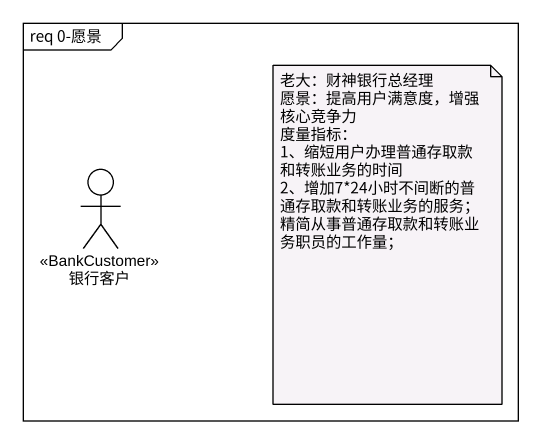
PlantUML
@startuml
mainframe req 0-愿景
actor 银行客户 <<BankCustomer>>
note as N1
  老大：财神银行总经理
  愿景：提高用户满意度，增强核心竞争力
  度量指标：
  1、缩短用户办理普通存取款和转账业务的时间
  2、增加7*24小时不间断的普通存取款和转账业务的服务；
  精简从事普通存取款和转账业务职员的工作量；
end note
@enduml
